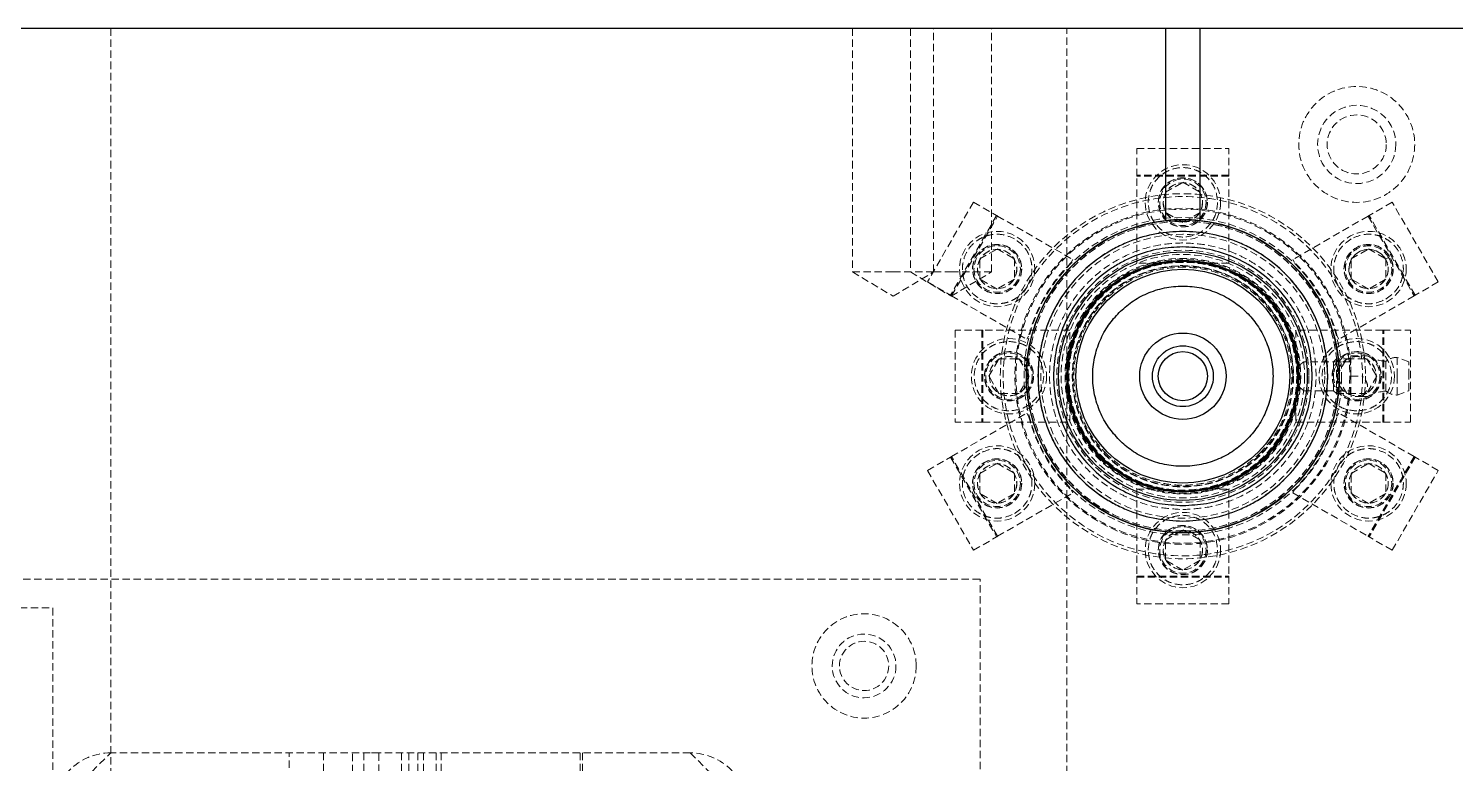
# Model space of a CAD drawing. Header units: millimetres. Extents: x 5 to 1512, y -497 to 895.
# Drawn here: x 1129.9 to 1376.1, y -243.5 to -116.7 of the extents above; entities that cross this region are included whole.
import ezdxf

# ---------------------------------------------------------------- set-up
doc = ezdxf.new("R2010")
doc.units = ezdxf.units.MM
doc.linetypes.add('HIDDEN', pattern=[1.905, 1.27, -0.635])

msp = doc.modelspace()

# ---------------------------------------------------------------- linework, layer by layer
at = {"color": 7, "linetype": 'Continuous', "lineweight": 25}
for p, q in [((1326.05, -116.662), (882.05, -116.662)), ((1326.05, -116.662), (1326.05, -149.829)), ((1332.05, -116.662), (1326.05, -116.662)), ((1379.05, -116.662), (1332.05, -116.662)), ((1332.05, -149.829), (1332.05, -116.662))]:
    msp.add_line(p, q, dxfattribs=at)
at = {"color": 7, "linetype": 'HIDDEN', "lineweight": 18}
for p, q in [((1144.05, -116.662), (1144.05, -496.662)), ((1272.05, -116.662), (1272.05, -158.662)), ((1282.05, -116.662), (1282.05, -158.662)), ((1286.05, -158.662), (1286.05, -116.662)), ((1296.05, -158.662), (1296.05, -116.662)), ((1309.05, -496.662), (1309.05, -116.662)), ((1321.1, -137.362), (1337, -137.362)), ((1321.1, -142.162), (1321.1, -137.362)), ((1337, -142.162), (1337, -137.362)), ((1337, -141.962), (1321.1, -141.962)), ((1337, -142.162), (1321.1, -142.162)), ((1321.1, -157.162), (1321.1, -142.162)), ((1337, -157.162), (1337, -142.162)), ((1326.05, -144.93), (1329.05, -143.198)), ((1329.05, -143.198), (1332.05, -144.93)), ((1292.928, -146.627), (1284.978, -160.397)), ((1292.928, -146.627), (1296.912, -148.927)), ((1365.172, -146.627), (1361.189, -148.927)), ((1373.122, -160.397), (1365.172, -146.627)), ((1296.912, -148.927), (1288.962, -162.697)), ((1289.135, -162.797), (1297.085, -149.027)), ((1297.085, -149.027), (1310.076, -156.527)), ((1329.05, -150.126), (1326.05, -148.394)), ((1332.05, -148.394), (1329.05, -150.126)), ((1361.015, -149.027), (1348.025, -156.527)), ((1361.015, -149.027), (1368.965, -162.797)), ((1369.139, -162.697), (1361.189, -148.927)), ((1294.007, -156.43), (1297.007, -154.698)), ((1297.007, -154.698), (1300.007, -156.43)), ((1358.093, -156.43), (1361.093, -154.698)), ((1361.093, -154.698), (1364.093, -156.43)), ((1294.007, -159.894), (1294.007, -156.43)), ((1300.007, -156.43), (1300.007, -159.894)), ((1309.775, -157.048), (1310.076, -156.527)), ((1324.606, -157.162), (1321.1, -157.162)), ((1337, -157.162), (1333.495, -157.162)), ((1348.025, -156.527), (1348.326, -157.048)), ((1358.093, -159.894), (1358.093, -156.43)), ((1364.016, -156.474), (1364.557, -156.162)), ((1364.093, -156.43), (1364.093, -159.894)), ((1272.05, -158.662), (1279.05, -158.662)), ((1272.05, -158.662), (1279.05, -162.868)), ((1279.05, -158.662), (1286.05, -158.662)), ((1279.05, -162.868), (1286.05, -158.662)), ((1282.05, -158.662), (1289.05, -162.868)), ((1286.05, -158.662), (1289.05, -158.662)), ((1289.05, -158.662), (1296.05, -158.662)), ((1289.05, -162.868), (1296.05, -158.662)), ((1297.007, -161.626), (1294.007, -159.894)), ((1300.007, -159.894), (1297.007, -161.626)), ((1357.629, -160.162), (1358.171, -159.849)), ((1361.093, -161.626), (1358.093, -159.894)), ((1364.093, -159.894), (1361.093, -161.626)), ((1284.978, -160.397), (1288.962, -162.697)), ((1373.122, -160.397), (1369.139, -162.697)), ((1289.135, -162.797), (1302.126, -170.297)), ((1368.965, -162.797), (1355.975, -170.297)), ((1289.75, -168.712), (1289.75, -184.612)), ((1294.55, -168.712), (1289.75, -168.712)), ((1294.35, -168.712), (1294.35, -184.612)), ((1294.55, -168.712), (1294.55, -184.612)), ((1309.55, -168.712), (1294.55, -168.712)), ((1302.126, -170.297), (1302.426, -169.776)), ((1309.55, -172.218), (1309.55, -168.712)), ((1348.55, -168.712), (1348.55, -172.218)), ((1363.55, -168.712), (1348.55, -168.712)), ((1355.674, -169.776), (1355.975, -170.297)), ((1363.55, -184.612), (1363.55, -168.712)), ((1363.55, -168.712), (1368.35, -168.712)), ((1363.75, -184.612), (1363.75, -168.712)), ((1368.35, -184.612), (1368.35, -168.712)), ((1295.586, -176.662), (1297.318, -173.662)), ((1297.318, -173.662), (1300.782, -173.662)), ((1300.782, -173.662), (1302.514, -176.662)), ((1358.05, -174.162), (1349.905, -174.162)), ((1355.55, -173.662), (1355.05, -174.162)), ((1355.05, -174.162), (1355.05, -179.162)), ((1355.55, -173.662), (1355.55, -179.662)), ((1358.05, -173.662), (1355.55, -173.662)), ((1355.586, -176.662), (1357.318, -173.662)), ((1357.318, -173.662), (1360.782, -173.662)), ((1358.05, -173.162), (1358.05, -176.662)), ((1358.05, -173.162), (1360.05, -173.162)), ((1360.782, -173.662), (1362.515, -176.662)), ((1364.05, -179.224), (1364.05, -174.1)), ((1366.05, -173.412), (1366.05, -176.662)), ((1368.05, -174.162), (1366.05, -173.412)), ((1368.05, -176.662), (1368.05, -174.162)), ((1297.318, -179.662), (1295.586, -176.662)), ((1302.514, -176.662), (1300.782, -179.662)), ((1357.318, -179.662), (1355.586, -176.662)), ((1358.05, -176.662), (1358.05, -180.162)), ((1358.05, -176.662), (1360.05, -176.662)), ((1362.515, -176.662), (1360.782, -179.662)), ((1366.05, -176.662), (1366.05, -179.912)), ((1368.05, -179.162), (1368.05, -176.662)), ((1300.782, -179.662), (1297.318, -179.662)), ((1349.905, -179.162), (1358.05, -179.162)), ((1355.05, -179.162), (1355.55, -179.662)), ((1355.55, -179.662), (1358.05, -179.662)), ((1360.782, -179.662), (1357.318, -179.662)), ((1366.05, -179.912), (1368.05, -179.162)), ((1309.55, -184.612), (1309.55, -181.106)), ((1348.55, -181.106), (1348.55, -184.612)), ((1360.05, -180.162), (1358.05, -180.162)), ((1289.135, -190.527), (1302.126, -183.027)), ((1294.55, -184.612), (1289.75, -184.612)), ((1294.55, -184.612), (1309.55, -184.612)), ((1302.426, -183.548), (1302.126, -183.027)), ((1348.55, -184.612), (1363.55, -184.612)), ((1355.674, -183.548), (1355.975, -183.027)), ((1368.965, -190.527), (1355.975, -183.027)), ((1363.55, -184.612), (1368.35, -184.612)), ((1284.978, -192.927), (1288.962, -190.627)), ((1288.962, -190.627), (1296.912, -204.397)), ((1297.085, -204.297), (1289.135, -190.527)), ((1294.007, -193.43), (1297.007, -191.698)), ((1297.007, -191.698), (1300.007, -193.43)), ((1358.093, -193.43), (1361.093, -191.698)), ((1368.965, -190.527), (1361.015, -204.297)), ((1361.093, -191.698), (1364.093, -193.43)), ((1369.139, -190.627), (1361.189, -204.397)), ((1373.122, -192.927), (1369.139, -190.627)), ((1284.978, -192.927), (1292.928, -206.697)), ((1294.007, -196.894), (1294.007, -193.43)), ((1300.007, -193.43), (1300.007, -196.894)), ((1358.093, -196.894), (1358.093, -193.43)), ((1364.093, -193.43), (1364.093, -196.894)), ((1365.172, -206.697), (1373.122, -192.927)), ((1297.007, -198.626), (1294.007, -196.894)), ((1300.007, -196.894), (1297.007, -198.626)), ((1297.085, -204.297), (1310.076, -196.797)), ((1310.076, -196.797), (1309.775, -196.276)), ((1321.1, -196.162), (1321.1, -211.162)), ((1321.1, -196.162), (1324.606, -196.162)), ((1333.495, -196.162), (1337, -196.162)), ((1337, -196.162), (1337, -211.162)), ((1348.025, -196.797), (1348.326, -196.276)), ((1348.025, -196.797), (1361.015, -204.297)), ((1361.093, -198.626), (1358.093, -196.894)), ((1364.093, -196.894), (1361.093, -198.626)), ((1326.05, -204.93), (1329.05, -203.198)), ((1329.05, -203.198), (1332.05, -204.93)), ((1292.928, -206.697), (1296.912, -204.397)), ((1326.05, -208.394), (1326.05, -204.93)), ((1332.05, -204.93), (1332.05, -208.394)), ((1365.172, -206.697), (1361.189, -204.397)), ((1329.05, -210.126), (1326.05, -208.394)), ((1332.05, -208.394), (1329.05, -210.126)), ((1294.05, -211.662), (1059.05, -211.662)), ((1294.05, -461.662), (1294.05, -211.662)), ((1321.1, -211.162), (1337, -211.162)), ((1321.1, -211.162), (1321.1, -215.962)), ((1321.1, -211.362), (1337, -211.362)), ((1337, -211.162), (1337, -215.962)), ((934.05, -216.662), (1134.05, -216.662)), ((1134.05, -216.662), (1134.05, -456.662)), ((1337, -215.962), (1321.1, -215.962)), ((1134.05, -251.662), (1144.05, -241.662)), ((1244.05, -241.662), (1144.05, -241.662)), ((1174.844, -253.753), (1174.844, -241.662)), ((1180.753, -241.662), (1180.753, -259.662)), ((1185.759, -311.662), (1185.759, -241.662)), ((1187.729, -241.662), (1187.729, -311.662)), ((1190.308, -241.662), (1187.729, -241.662)), ((1190.308, -431.662), (1190.308, -241.662)), ((1194.221, -241.662), (1194.221, -431.662)), ((1195.502, -241.662), (1195.502, -431.662)), ((1197.05, -241.662), (1197.05, -431.662)), ((1198.05, -241.662), (1198.05, -431.662)), ((1200.197, -241.662), (1200.197, -431.662)), ((1201.05, -241.662), (1201.05, -431.662)), ((1225.05, -241.662), (1225.05, -285.604)), ((1225.45, -241.662), (1225.45, -285.617)), ((1244.05, -241.662), (1254.05, -251.662))]:
    msp.add_line(p, q, dxfattribs=at)
at = {"color": 7, "linetype": 'HIDDEN', "lineweight": 18, "flags": 128}
for points in [[(1296.912, -148.927), (1296.915, -148.929), (1296.925, -148.935), (1296.941, -148.944), (1296.963, -148.956), (1296.989, -148.971), (1297.019, -148.989), (1297.052, -149.008), (1297.085, -149.027)], [(1326.05, -149.829), (1329.05, -149.662), (1332.05, -149.829)], [(1361.015, -149.027), (1361.049, -149.008), (1361.082, -148.989), (1361.112, -148.971), (1361.138, -148.956), (1361.159, -148.944), (1361.175, -148.935), (1361.185, -148.929), (1361.189, -148.927)], [(1289.135, -162.797), (1289.102, -162.777), (1289.069, -162.759), (1289.039, -162.741), (1289.013, -162.726), (1288.991, -162.714), (1288.975, -162.704), (1288.965, -162.699), (1288.962, -162.697)], [(1369.139, -162.697), (1369.135, -162.699), (1369.125, -162.704), (1369.109, -162.714), (1369.088, -162.726), (1369.062, -162.741), (1369.032, -162.759), (1368.999, -162.777), (1368.965, -162.797)], [(1288.962, -190.627), (1288.965, -190.625), (1288.975, -190.619), (1288.991, -190.61), (1289.013, -190.598), (1289.039, -190.583), (1289.069, -190.565), (1289.102, -190.547), (1289.135, -190.527)], [(1369.139, -190.627), (1369.135, -190.625), (1369.125, -190.619), (1369.109, -190.61), (1369.088, -190.598), (1369.062, -190.583), (1369.032, -190.565), (1368.999, -190.547), (1368.965, -190.527)], [(1297.085, -204.297), (1297.052, -204.316), (1297.019, -204.335), (1296.989, -204.352), (1296.963, -204.368), (1296.941, -204.38), (1296.925, -204.389), (1296.915, -204.395), (1296.912, -204.397)], [(1361.189, -204.397), (1361.185, -204.395), (1361.175, -204.389), (1361.159, -204.38), (1361.138, -204.368), (1361.112, -204.352), (1361.082, -204.335), (1361.049, -204.316), (1361.015, -204.297)]]:
    msp.add_lwpolyline(points, dxfattribs=at)
at = {"color": 7, "linetype": 'HIDDEN', "lineweight": 18}
for centre, radius in [((1359.05, -136.662), 10), ((1359.05, -136.662), 6.75), ((1359.05, -136.662), 5.1), ((1329.05, -146.662), 6.5), ((1329.05, -146.662), 4.25), ((1329.05, -146.662), 4.2), ((1329.05, -146.662), 4), ((1329.05, -176.662), 31.5), ((1329.05, -146.662), 3.4), ((1329.05, -146.662), 3.375), ((1329.05, -176.662), 31), ((1329.05, -176.662), 29), ((1329.05, -176.662), 28.81), ((1329.05, -176.662), 27.394), ((1329.05, -176.662), 27.01), ((1329.05, -176.662), 26.73), ((1329.05, -176.662), 26.71), ((1297.007, -158.162), 6.5), ((1329.05, -176.662), 25), ((1329.05, -176.662), 24.5), ((1361.093, -158.162), 6.5), ((1297.007, -158.162), 4.25), ((1297.007, -158.162), 4.2), ((1297.007, -158.162), 4), ((1297.007, -158.162), 3.4), ((1297.007, -158.162), 3.375), ((1329.05, -176.662), 21.75), ((1361.093, -158.162), 4.25), ((1361.093, -158.162), 4.2), ((1361.093, -158.162), 3.4), ((1329.05, -176.662), 21.006), ((1329.05, -176.662), 20.334), ((1329.05, -176.662), 19.99), ((1329.05, -176.662), 19.97), ((1329.05, -176.662), 19.8), ((1329.05, -176.662), 19.67), ((1329.05, -176.662), 19.65), ((1329.05, -176.662), 19.092), ((1329.05, -176.662), 19.027), ((1329.05, -176.662), 19), ((1299.05, -176.662), 6.5), ((1359.05, -176.662), 6.5), ((1299.05, -176.662), 4.25), ((1299.05, -176.662), 4.2), ((1299.05, -176.662), 4), ((1299.05, -176.662), 3.4), ((1299.05, -176.662), 3.375), ((1359.05, -176.662), 4.25), ((1359.05, -176.662), 4.2), ((1359.05, -176.662), 4), ((1359.05, -176.662), 3.4), ((1359.05, -176.662), 3.375), ((1297.007, -195.162), 6.5), ((1361.093, -195.162), 6.5), ((1297.007, -195.162), 4.25), ((1297.007, -195.162), 4.2), ((1297.007, -195.162), 4), ((1297.007, -195.162), 3.4), ((1297.007, -195.162), 3.375), ((1361.093, -195.162), 4.25), ((1361.093, -195.162), 4.2), ((1361.093, -195.162), 4), ((1361.093, -195.162), 3.4), ((1361.093, -195.162), 3.375), ((1329.05, -206.662), 6.5), ((1329.05, -206.662), 4.25), ((1329.05, -206.662), 4.2), ((1329.05, -206.662), 4), ((1329.05, -206.662), 3.4), ((1329.05, -206.662), 3.375), ((1274.05, -226.662), 9), ((1274.05, -226.662), 5.5), ((1274.05, -226.662), 4.25)]:
    msp.add_circle(centre, radius, dxfattribs=at)
at = {"color": 7, "linetype": 'Continuous', "lineweight": 25}
for radius in [26.995, 21.449, 20.006, 20, 19.83, 18.452, 7.45, 5.25, 4.25]:
    msp.add_circle((1329.05, -176.662), radius, dxfattribs=at)
for start, end in [(96.37937, 83.62063), (83.62063, 96.37937)]:
    msp.add_arc((1329.05, -176.662), 27, start, end, dxfattribs=at)
at = {"color": 7, "linetype": 'HIDDEN', "lineweight": 18}
for centre, radius, start, end in [((1361.093, -158.162), 4, 30, 210), ((1361.093, -158.162), 3.375, 30, 210), ((1329.05, -176.662), 27.5, 134.50127, 165.49873), ((1329.05, -176.662), 20.2, 315, 135), ((1329.05, -176.662), 27.5, 14.50127, 45.49873), ((1361.093, -158.162), 4, 210, 30), ((1361.093, -158.162), 3.375, 210, 30), ((1364.783, -165.972), 8.161, 241.98043, 264.84636), ((1366.05, -176.662), 3.25, 90, 127.97987), ((1364.783, -187.352), 8.161, 95.15364, 117.98736), ((1366.05, -176.662), 3.25, 232.02013, 270), ((1329.05, -176.662), 27.5, 194.50127, 225.49873), ((1329.05, -176.662), 27.5, 314.50127, 345.49873), ((1144.05, -251.662), 10, 90, 180), ((1244.05, -251.662), 10, 0, 90)]:
    msp.add_arc(centre, radius, start, end, dxfattribs=at)
for points, knots in [([(1323.05, -146.662), (1323.131, -145.907), (1323.254, -144.746), (1324.002, -143.349), (1324.776, -142.389), (1325.738, -141.61), (1327.135, -140.885), (1329.05, -140.517), (1330.966, -140.885), (1332.363, -141.61), (1333.324, -142.389), (1334.099, -143.349), (1334.847, -144.746), (1334.97, -145.907), (1335.05, -146.662)], [0, 0, 0, 0, 0.1197281, 0.1841801, 0.2499997, 0.3158199, 0.3802715, 0.4999996, 0.6197285, 0.6841801, 0.7500003, 0.8158199, 0.8802719, 1, 1, 1, 1]), ([(1329.05, -152.662), (1328.296, -152.582), (1327.135, -152.459), (1325.738, -151.71), (1324.776, -150.936), (1324.002, -149.975), (1323.254, -148.578), (1323.131, -147.417), (1323.05, -146.662)], [0, 0, 0, 0, 0.2394561, 0.36836, 0.4999992, 0.6316384, 0.7605424, 1, 1, 1, 1]), ([(1335.05, -146.662), (1334.97, -147.417), (1334.847, -148.578), (1334.099, -149.975), (1333.324, -150.936), (1332.363, -151.71), (1330.966, -152.459), (1329.805, -152.582), (1329.05, -152.662)], [0, 0, 0, 0, 0.2394573, 0.368361, 0.5, 0.631639, 0.7605427, 1, 1, 1, 1]), ([(1300.007, -152.966), (1299.314, -152.658), (1298.247, -152.184), (1296.662, -152.133), (1295.444, -152.324), (1294.288, -152.767), (1292.962, -153.614), (1291.686, -155.089), (1291.046, -156.933), (1290.976, -158.505), (1291.17, -159.727), (1291.614, -160.877), (1292.45, -162.224), (1293.394, -162.911), (1294.007, -163.358)], [0, 0, 0, 0, 0.1197281, 0.1841804, 0.2499998, 0.3158195, 0.3802716, 0.5000001, 0.6197285, 0.68418, 0.7500001, 0.8158191, 0.8802714, 1, 1, 1, 1]), ([(1364.093, -163.358), (1364.707, -162.911), (1365.651, -162.224), (1366.487, -160.877), (1366.931, -159.727), (1367.125, -158.505), (1367.054, -156.933), (1366.415, -155.089), (1365.138, -153.614), (1363.812, -152.767), (1362.657, -152.324), (1361.438, -152.133), (1359.854, -152.184), (1358.787, -152.658), (1358.093, -152.966)], [0, 0, 0, 0, 0.11972804, 0.18418083, 0.24999984, 0.31582, 0.38027154, 0.4999997, 0.61972826, 0.68418038, 0.75000013, 0.8158195, 0.88027184, 1, 1, 1, 1]), ([(1302.204, -161.162), (1302.512, -160.468), (1302.985, -159.401), (1303.036, -157.817), (1302.846, -156.598), (1302.401, -155.446), (1301.565, -154.1), (1300.621, -153.413), (1300.007, -152.966)], [0, 0, 0, 0, 0.2394568, 0.3683614, 0.5000001, 0.6316396, 0.7605429, 1, 1, 1, 1]), ([(1329.05, -153.656), (1327.647, -153.731), (1324.757, -153.884), (1320.469, -155.164), (1316.346, -157.287), (1312.667, -160.279), (1310.168, -163.355), (1308.588, -166.061), (1307.328, -168.826), (1306.309, -172.369), (1305.916, -176.662), (1306.31, -180.956), (1307.542, -185.243), (1309.678, -189.366), (1312.666, -193.046), (1315.744, -195.544), (1318.449, -197.125), (1321.215, -198.379), (1324.757, -199.441), (1327.647, -199.594), (1329.05, -199.668)], [0, 0, 0, 0, 0.0582484, 0.1199857, 0.1842898, 0.2499586, 0.3156275, 0.3478171, 0.3800141, 0.4417515, 0.5, 0.5582484, 0.6199858, 0.6842901, 0.7499588, 0.8156275, 0.8478171, 0.8800143, 0.9417516, 1, 1, 1, 1]), ([(1352.056, -176.662), (1351.982, -175.259), (1351.828, -172.368), (1350.548, -168.081), (1348.425, -163.958), (1345.434, -160.278), (1342.357, -157.78), (1339.651, -156.198), (1336.886, -154.945), (1333.344, -153.883), (1330.453, -153.73), (1329.05, -153.656)], [0, 0, 0, 0, 0.11649681, 0.23997172, 0.36857974, 0.49991752, 0.63125497, 0.69563437, 0.76002828, 0.88350319, 1, 1, 1, 1]), ([(1358.093, -152.966), (1357.48, -153.413), (1356.536, -154.1), (1355.7, -155.446), (1355.255, -156.598), (1355.065, -157.817), (1355.115, -159.401), (1355.589, -160.468), (1355.897, -161.162)], [0, 0, 0, 0, 0.2394571, 0.3683604, 0.4999999, 0.6316386, 0.7605432, 1, 1, 1, 1]), ([(1342.345, -189.957), (1343.113, -189.103), (1344.695, -187.344), (1346.433, -184.126), (1347.589, -180.517), (1347.986, -176.661), (1347.587, -172.809), (1346.439, -169.192), (1344.673, -166.001), (1342.42, -163.293), (1339.711, -161.039), (1336.521, -159.273), (1332.904, -158.125), (1329.051, -157.726), (1325.195, -158.123), (1321.586, -159.28), (1318.369, -161.018), (1316.609, -162.599), (1315.755, -163.367)], [0, 0, 0, 0, 0.0582581, 0.1200058, 0.1843204, 0.2500001, 0.3156796, 0.3799944, 0.4417421, 0.5000002, 0.5582582, 0.6200057, 0.6843205, 0.7500002, 0.8156797, 0.8799945, 0.9417421, 1, 1, 1, 1]), ([(1294.007, -163.358), (1294.701, -163.666), (1295.768, -164.14), (1297.352, -164.19), (1298.572, -164), (1299.723, -163.555), (1301.069, -162.719), (1301.757, -161.776), (1302.204, -161.162)], [0, 0, 0, 0, 0.23945717, 0.36836037, 0.49999929, 0.63163899, 0.76054254, 1, 1, 1, 1]), ([(1314.767, -162.378), (1314.19, -162.998), (1313.037, -164.238), (1311.621, -166.354), (1310.724, -168.106), (1310.198, -169.393), (1309.919, -170.16), (1309.672, -170.938), (1309.457, -171.726), (1309.332, -172.268), (1309.256, -172.635), (1309.171, -173.055), (1309.063, -173.7), (1308.962, -174.494), (1308.898, -175.21), (1308.859, -175.932), (1308.85, -176.458), (1308.851, -177.049), (1308.869, -177.669), (1308.929, -178.497), (1309.015, -179.274), (1309.129, -180.034), (1309.233, -180.583), (1309.373, -181.243), (1309.544, -181.946), (1309.832, -182.908), (1310.146, -183.801), (1310.876, -185.6), (1312.242, -188.14), (1313.942, -190.028), (1314.767, -190.945)], [0, 0, 0, 0, 0.0799845, 0.1599687, 0.2399532, 0.265697, 0.2914406, 0.3171818, 0.3429194, 0.3686563, 0.3698154, 0.3783588, 0.4091449, 0.4316755, 0.4541016, 0.4771019, 0.5001015, 0.5037736, 0.5330126, 0.5588162, 0.5822607, 0.6069036, 0.6315458, 0.635099, 0.6707451, 0.6999247, 0.7300852, 0.7602448, 0.8836088, 1, 1, 1, 1]), ([(1355.897, -161.162), (1356.344, -161.776), (1357.031, -162.719), (1358.378, -163.555), (1359.529, -164), (1360.749, -164.19), (1362.332, -164.14), (1363.4, -163.666), (1364.093, -163.358)], [0, 0, 0, 0, 0.2394563, 0.3683612, 0.4999993, 0.6316398, 0.7605429, 1, 1, 1, 1]), ([(1315.755, -163.367), (1314.988, -164.221), (1313.406, -165.98), (1311.668, -169.198), (1310.512, -172.807), (1310.115, -176.662), (1310.512, -180.517), (1311.668, -184.126), (1313.406, -187.344), (1314.988, -189.103), (1315.755, -189.957)], [0, 0, 0, 0, 0.1165162, 0.2400115, 0.3686411, 0.5, 0.6313594, 0.7599885, 0.8834838, 1, 1, 1, 1]), ([(1299.05, -182.662), (1298.296, -182.582), (1297.135, -182.458), (1295.737, -181.71), (1294.777, -180.936), (1293.998, -179.975), (1293.273, -178.578), (1292.905, -176.662), (1293.273, -174.746), (1293.998, -173.349), (1294.777, -172.388), (1295.737, -171.614), (1297.135, -170.865), (1298.296, -170.742), (1299.05, -170.662)], [0, 0, 0, 0, 0.1197281, 0.1841798, 0.2499995, 0.3158191, 0.3802712, 0.5000001, 0.6197282, 0.6841803, 0.7500005, 0.8158202, 0.8802719, 1, 1, 1, 1]), ([(1299.05, -170.662), (1299.805, -170.742), (1300.966, -170.865), (1302.363, -171.614), (1303.324, -172.388), (1304.099, -173.349), (1304.847, -174.746), (1304.97, -175.907), (1305.05, -176.662)], [0, 0, 0, 0, 0.2394575, 0.3683607, 0.4999998, 0.6316401, 0.7605441, 1, 1, 1, 1]), ([(1353.05, -176.662), (1353.131, -175.907), (1353.254, -174.746), (1354.002, -173.349), (1354.776, -172.388), (1355.738, -171.614), (1357.135, -170.865), (1358.296, -170.742), (1359.05, -170.662)], [0, 0, 0, 0, 0.2394563, 0.3683596, 0.5000011, 0.6316404, 0.7605437, 1, 1, 1, 1]), ([(1359.05, -170.662), (1359.805, -170.742), (1360.966, -170.865), (1362.363, -171.614), (1363.323, -172.388), (1364.103, -173.349), (1364.827, -174.746), (1365.195, -176.662), (1364.827, -178.578), (1364.103, -179.975), (1363.323, -180.936), (1362.363, -181.71), (1360.966, -182.458), (1359.805, -182.582), (1359.05, -182.662)], [0, 0, 0, 0, 0.1197287, 0.1841803, 0.2499999, 0.31582, 0.380272, 0.4999999, 0.6197287, 0.6841806, 0.7500001, 0.8158197, 0.8802713, 1, 1, 1, 1]), ([(1349.824, -174.234), (1349.863, -174.2), (1349.942, -174.131), (1349.85, -174.213), (1349.629, -174.4), (1349.325, -174.641), (1349.072, -174.798), (1348.975, -174.859)], [0, 0, 0, 0, 0.2096859, 0.417474, 0.6235544, 0.8551591, 1, 1, 1, 1]), ([(1360.05, -173.162), (1360.284, -173.162), (1360.663, -173.162), (1360.903, -173.162), (1360.915, -173.162), (1360.917, -173.162)], [0, 0, 0, 0, 0.5832657, 0.9487946, 1, 1, 1, 1]), ([(1305.05, -176.662), (1304.97, -177.417), (1304.847, -178.578), (1304.099, -179.975), (1303.324, -180.936), (1302.363, -181.71), (1300.966, -182.458), (1299.805, -182.582), (1299.05, -182.662)], [0, 0, 0, 0, 0.2394574, 0.3683613, 0.5000004, 0.6316394, 0.7605426, 1, 1, 1, 1]), ([(1329.05, -199.668), (1330.454, -199.593), (1333.344, -199.44), (1337.632, -198.16), (1341.755, -196.037), (1345.434, -193.045), (1347.932, -189.969), (1349.514, -187.263), (1350.767, -184.498), (1351.829, -180.955), (1351.982, -178.065), (1352.056, -176.662)], [0, 0, 0, 0, 0.1164968, 0.2399717, 0.36858, 0.4999174, 0.6312548, 0.6956344, 0.7600283, 0.8835032, 1, 1, 1, 1]), ([(1359.05, -182.662), (1358.296, -182.582), (1357.135, -182.458), (1355.738, -181.71), (1354.776, -180.936), (1354.002, -179.975), (1353.254, -178.578), (1353.131, -177.417), (1353.05, -176.662)], [0, 0, 0, 0, 0.2394562, 0.3683595, 0.4999987, 0.631639, 0.7605423, 1, 1, 1, 1]), ([(1360.05, -180.162), (1360.309, -179.835), (1360.706, -179.336), (1360.967, -178.539), (1360.853, -177.792), (1360.464, -177.184), (1360.154, -176.793), (1360.05, -176.662)], [0, 0, 0, 0, 0.3059344, 0.4679072, 0.6311026, 0.8764829, 1, 1, 1, 1]), ([(1348.975, -178.465), (1349.155, -178.583), (1349.517, -178.821), (1349.834, -179.099), (1349.938, -179.189), (1349.852, -179.113), (1349.628, -178.924), (1349.325, -178.683), (1349.072, -178.525), (1348.975, -178.465)], [0, 0, 0, 0, 0.1742364, 0.3491001, 0.5032315, 0.6338374, 0.7633762, 0.9089559, 1, 1, 1, 1]), ([(1360.917, -180.162), (1360.919, -180.162), (1360.938, -180.162), (1360.751, -180.162), (1360.329, -180.162), (1360.05, -180.162)], [0, 0, 0, 0, 0.0424785, 0.3675466, 1, 1, 1, 1]), ([(1302.204, -192.162), (1301.757, -191.548), (1301.069, -190.604), (1299.723, -189.769), (1298.572, -189.324), (1297.352, -189.134), (1295.768, -189.184), (1294.701, -189.658), (1294.007, -189.966)], [0, 0, 0, 0, 0.2394573, 0.3683612, 0.5000008, 0.6316396, 0.7605427, 1, 1, 1, 1]), ([(1364.093, -189.966), (1363.4, -189.658), (1362.332, -189.184), (1360.749, -189.134), (1359.529, -189.324), (1358.378, -189.769), (1357.031, -190.604), (1356.344, -191.548), (1355.897, -192.162)], [0, 0, 0, 0, 0.2394572, 0.3683602, 0.5000006, 0.6316387, 0.7605438, 1, 1, 1, 1]), ([(1294.007, -189.966), (1293.394, -190.413), (1292.45, -191.1), (1291.614, -192.446), (1291.17, -193.597), (1290.976, -194.819), (1291.046, -196.391), (1291.686, -198.234), (1292.962, -199.71), (1294.288, -200.557), (1295.444, -201), (1296.662, -201.19), (1298.247, -201.14), (1299.314, -200.666), (1300.007, -200.358)], [0, 0, 0, 0, 0.1197288, 0.1841805, 0.2500002, 0.3158199, 0.3802718, 0.5000001, 0.6197286, 0.6841803, 0.7500001, 0.8158194, 0.8802717, 1, 1, 1, 1]), ([(1314.767, -190.945), (1315.387, -191.522), (1316.627, -192.675), (1318.743, -194.092), (1320.494, -194.989), (1321.781, -195.514), (1322.549, -195.793), (1323.327, -196.04), (1324.114, -196.256), (1324.657, -196.38), (1325.024, -196.457), (1325.443, -196.541), (1326.088, -196.65), (1326.883, -196.75), (1327.599, -196.814), (1328.321, -196.853), (1328.846, -196.863), (1329.437, -196.861), (1330.058, -196.843), (1330.886, -196.784), (1331.662, -196.698), (1332.423, -196.584), (1332.972, -196.48), (1333.632, -196.34), (1334.334, -196.168), (1335.296, -195.88), (1336.19, -195.567), (1337.988, -194.836), (1340.528, -193.47), (1342.417, -191.771), (1343.334, -190.945)], [0, 0, 0, 0, 0.0799846, 0.1599686, 0.2399532, 0.2656971, 0.2914411, 0.3171817, 0.3429193, 0.3686563, 0.3698154, 0.3783587, 0.4091449, 0.4316754, 0.4541015, 0.4771018, 0.5001014, 0.5037735, 0.5330124, 0.5588161, 0.5822606, 0.6069034, 0.6315457, 0.6350993, 0.670745, 0.6999246, 0.7300851, 0.7602451, 0.8836085, 1, 1, 1, 1]), ([(1315.755, -189.957), (1316.609, -190.725), (1318.369, -192.306), (1321.586, -194.044), (1325.196, -195.201), (1329.05, -195.597), (1332.905, -195.201), (1336.515, -194.044), (1339.732, -192.306), (1341.491, -190.725), (1342.345, -189.957)], [0, 0, 0, 0, 0.1165161, 0.2400111, 0.3686408, 0.4999997, 0.6313592, 0.7599889, 0.8834839, 1, 1, 1, 1]), ([(1358.093, -200.358), (1358.787, -200.666), (1359.854, -201.14), (1361.438, -201.19), (1362.657, -201), (1363.812, -200.557), (1365.138, -199.71), (1366.415, -198.234), (1367.054, -196.391), (1367.125, -194.819), (1366.931, -193.597), (1366.487, -192.446), (1365.651, -191.1), (1364.707, -190.413), (1364.093, -189.966)], [0, 0, 0, 0, 0.1197284, 0.1841807, 0.25, 0.3158199, 0.3802715, 0.5000001, 0.6197282, 0.6841801, 0.7499999, 0.8158196, 0.8802717, 1, 1, 1, 1]), ([(1300.007, -200.358), (1300.621, -199.911), (1301.565, -199.224), (1302.401, -197.878), (1302.846, -196.726), (1303.036, -195.507), (1302.985, -193.923), (1302.512, -192.856), (1302.204, -192.162)], [0, 0, 0, 0, 0.2394567, 0.3683601, 0.4999997, 0.6316392, 0.7605431, 1, 1, 1, 1]), ([(1355.897, -192.162), (1355.589, -192.856), (1355.115, -193.923), (1355.065, -195.507), (1355.255, -196.726), (1355.7, -197.878), (1356.536, -199.224), (1357.48, -199.911), (1358.093, -200.358)], [0, 0, 0, 0, 0.2394569, 0.3683608, 0.5000003, 0.6316399, 0.7605433, 1, 1, 1, 1]), ([(1323.05, -206.662), (1323.131, -205.907), (1323.254, -204.746), (1324.002, -203.349), (1324.776, -202.388), (1325.738, -201.614), (1327.135, -200.865), (1328.296, -200.742), (1329.05, -200.662)], [0, 0, 0, 0, 0.2394571, 0.3683612, 0.5000006, 0.6316399, 0.7605437, 1, 1, 1, 1]), ([(1329.05, -200.662), (1329.805, -200.742), (1330.966, -200.865), (1332.363, -201.614), (1333.324, -202.388), (1334.099, -203.349), (1334.847, -204.746), (1334.97, -205.907), (1335.05, -206.662)], [0, 0, 0, 0, 0.2394575, 0.3683611, 0.5000002, 0.6316393, 0.7605433, 1, 1, 1, 1]), ([(1335.05, -206.662), (1334.97, -207.417), (1334.847, -208.578), (1334.099, -209.975), (1333.324, -210.935), (1332.363, -211.714), (1330.966, -212.439), (1329.05, -212.807), (1327.135, -212.439), (1325.738, -211.714), (1324.776, -210.935), (1324.002, -209.975), (1323.254, -208.578), (1323.131, -207.417), (1323.05, -206.662)], [0, 0, 0, 0, 0.1197284, 0.1841807, 0.2500003, 0.3158198, 0.3802716, 0.5000004, 0.6197284, 0.6841802, 0.7499997, 0.8158193, 0.8802716, 1, 1, 1, 1])]:
    msp.add_open_spline(points, degree=3, knots=knots, dxfattribs=at)
at = {"color": 7, "linetype": 'Continuous', "lineweight": 25}
for points, knots in [([(1329.05, -151.667), (1327.526, -151.748), (1324.386, -151.914), (1320.538, -153.067), (1317.533, -154.429), (1314.594, -156.148), (1311.25, -158.861), (1308.536, -162.205), (1306.819, -165.144), (1305.45, -168.149), (1304.343, -171.998), (1303.916, -176.662), (1304.343, -181.326), (1305.45, -185.175), (1306.819, -188.179), (1308.536, -191.119), (1311.25, -194.463), (1314.593, -197.176), (1317.533, -198.895), (1320.537, -200.256), (1324.386, -201.41), (1327.526, -201.576), (1329.05, -201.657)], [0, 0, 0, 0, 0.0582387, 0.119966, 0.1521506, 0.1843421, 0.25, 0.3156578, 0.3478425, 0.3800339, 0.4417612, 0.4999999, 0.5582389, 0.619966, 0.6521507, 0.6843422, 0.75, 0.8156579, 0.8478426, 0.8800339, 0.9417613, 1, 1, 1, 1]), ([(1354.045, -176.662), (1353.965, -175.138), (1353.798, -171.998), (1352.645, -168.149), (1351.283, -165.145), (1349.565, -162.205), (1346.851, -158.861), (1343.507, -156.148), (1340.568, -154.429), (1337.563, -153.067), (1333.715, -151.914), (1330.575, -151.748), (1329.05, -151.667)], [0, 0, 0, 0, 0.1164774, 0.2399321, 0.3043011, 0.3686841, 0.5000001, 0.6313157, 0.6956849, 0.7600679, 0.8835221, 1, 1, 1, 1]), ([(1329.05, -154.347), (1327.689, -154.419), (1324.886, -154.567), (1321.45, -155.597), (1318.768, -156.813), (1316.143, -158.347), (1313.158, -160.77), (1310.26, -164.339), (1308.188, -168.338), (1306.992, -172.497), (1306.61, -176.662), (1306.992, -180.826), (1307.98, -184.262), (1309.202, -186.945), (1310.735, -189.569), (1313.159, -192.553), (1316.727, -195.455), (1320.727, -197.514), (1324.886, -198.756), (1327.689, -198.905), (1329.05, -198.977)], [0, 0, 0, 0, 0.0582482, 0.1199858, 0.152183, 0.1843725, 0.2500413, 0.31571, 0.3800141, 0.4417515, 0.5, 0.5582484, 0.619986, 0.652183, 0.6843725, 0.7500414, 0.8157101, 0.8800142, 0.9417518, 1, 1, 1, 1]), ([(1351.366, -176.662), (1351.294, -175.301), (1351.145, -172.498), (1350.115, -169.062), (1348.9, -166.379), (1347.365, -163.755), (1344.942, -160.77), (1341.373, -157.868), (1337.374, -155.81), (1333.215, -154.568), (1330.411, -154.419), (1329.05, -154.347)], [0, 0, 0, 0, 0.1164969, 0.2399716, 0.3043659, 0.368745, 0.5000822, 0.6314197, 0.7600281, 0.8835031, 1, 1, 1, 1]), ([(1318.052, -165.663), (1318.758, -165.028), (1320.214, -163.72), (1322.875, -162.282), (1325.861, -161.325), (1329.051, -160.997), (1332.238, -161.327), (1335.23, -162.277), (1337.87, -163.737), (1340.111, -165.602), (1341.975, -167.843), (1343.435, -170.482), (1344.386, -173.474), (1344.715, -176.662), (1344.387, -179.851), (1343.43, -182.837), (1341.993, -185.499), (1340.684, -186.954), (1340.049, -187.661)], [0, 0, 0, 0, 0.0582582, 0.1200057, 0.1843205, 0.2499999, 0.3156797, 0.3799945, 0.441742, 0.5000002, 0.5582582, 0.6200059, 0.6843207, 0.7500001, 0.8156798, 0.8799946, 0.9417422, 1, 1, 1, 1]), ([(1318.052, -187.661), (1317.417, -186.954), (1316.108, -185.499), (1314.67, -182.837), (1313.714, -179.851), (1313.386, -176.662), (1313.714, -173.473), (1314.67, -170.487), (1316.108, -167.825), (1317.417, -166.37), (1318.052, -165.663)], [0, 0, 0, 0, 0.1165156, 0.240011, 0.3686406, 0.5000001, 0.6313589, 0.7599885, 0.8834839, 1, 1, 1, 1]), ([(1329.05, -201.657), (1330.575, -201.576), (1333.715, -201.41), (1337.563, -200.257), (1340.568, -198.895), (1343.507, -197.176), (1346.851, -194.463), (1349.564, -191.119), (1351.283, -188.179), (1352.645, -185.175), (1353.798, -181.326), (1353.965, -178.186), (1354.045, -176.662)], [0, 0, 0, 0, 0.1164778, 0.2399321, 0.3043015, 0.3686841, 0.4999999, 0.6313158, 0.6956852, 0.7600679, 0.8835222, 1, 1, 1, 1]), ([(1329.05, -198.977), (1330.411, -198.905), (1333.215, -198.757), (1336.651, -197.727), (1339.333, -196.511), (1341.958, -194.977), (1344.942, -192.554), (1347.844, -188.985), (1349.903, -184.986), (1351.144, -180.827), (1351.293, -178.023), (1351.366, -176.662)], [0, 0, 0, 0, 0.1164969, 0.2399719, 0.3043659, 0.3687453, 0.5000826, 0.6314201, 0.7600281, 0.8835031, 1, 1, 1, 1]), ([(1340.049, -187.661), (1339.343, -188.296), (1337.887, -189.604), (1335.225, -191.042), (1332.239, -191.999), (1329.05, -192.326), (1325.861, -191.999), (1322.875, -191.042), (1320.214, -189.604), (1318.758, -188.296), (1318.052, -187.661)], [0, 0, 0, 0, 0.1165163, 0.2400115, 0.368641, 0.5000003, 0.631359, 0.7599885, 0.8834837, 1, 1, 1, 1])]:
    msp.add_open_spline(points, degree=3, knots=knots, dxfattribs=at)

doc.saveas('drawing.dxf')
